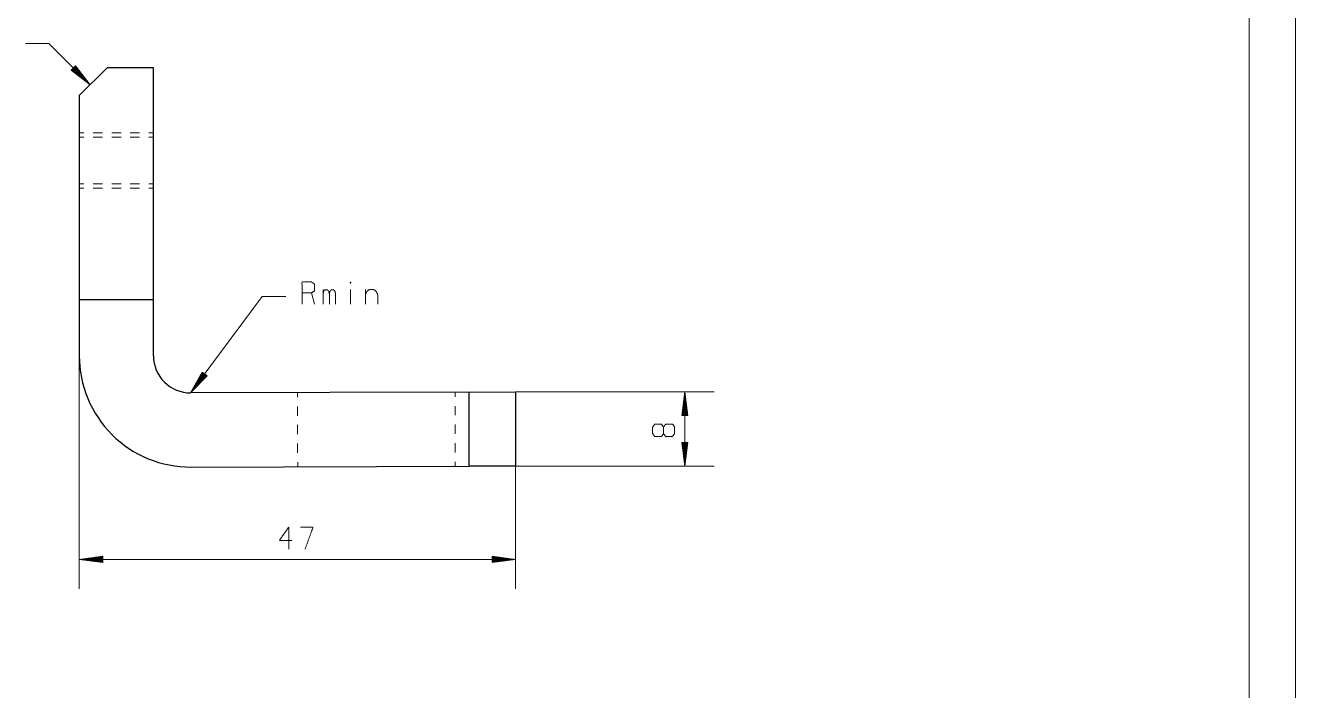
# Model space of a CAD drawing. Header units: millimetres. Extents: x 0 to 420, y 0 to 297.
# Drawn here: x 283 to 420, y 153.5 to 225.3 of the extents above; entities that cross this region are included whole.
import ezdxf

# ---------------------------------------------------------------- set-up
doc = ezdxf.new("R2010")
doc.units = ezdxf.units.MM
doc.layers.add('1', color=7, linetype='Continuous', true_color=0xffffff)

msp = doc.modelspace()

# ---------------------------------------------------------------- linework, layer by layer
at = {"layer": '1', "color": 132, "linetype": 'Continuous', "lineweight": 18}
for p, q in [((420, 0), (420, 297)), ((415, 5), (415, 292))]:
    msp.add_line(p, q, dxfattribs=at)
at = {"layer": '1', "color": 13, "linetype": 'Continuous', "lineweight": 18}
for p, q in [((285.57, 223.3), (283.03, 223.3)), ((285.57, 223.3), (290.01, 218.87)), ((288.45, 220.9), (287.97, 220.43)), ((288.09, 220.54), (288.93, 219.7)), ((288.12, 220.57), (289.24, 219.46)), ((288.16, 220.61), (289.54, 219.22)), ((288.19, 220.65), (289.85, 218.99)), ((288.23, 220.68), (289.89, 219.02)), ((288.26, 220.72), (289.65, 219.33)), ((288.3, 220.75), (289.41, 219.64)), ((288.34, 220.79), (289.18, 219.95)), ((288.37, 220.83), (288.94, 220.26)), ((288.41, 220.86), (288.7, 220.57)), ((288.44, 220.9), (288.47, 220.88)), ((288.44, 220.9), (288.47, 220.88)), ((290.01, 218.87), (288.45, 220.9)), ((287.97, 220.43), (290.01, 218.87)), ((287.98, 220.43), (288, 220.41)), ((287.98, 220.43), (288, 220.41)), ((288.01, 220.47), (288.31, 220.17)), ((288.05, 220.5), (288.62, 219.93)), ((308.56, 196.03), (300.85, 185.64)), ((311.1, 196.03), (308.56, 196.03)), ((288.84, 195.7), (288.84, 164.51)), ((302.09, 187.88), (300.85, 185.64)), ((302.34, 187.7), (300.94, 185.81)), ((302.38, 187.67), (300.98, 185.78)), ((302.3, 187.73), (301.13, 186.15)), ((302.26, 187.76), (301.32, 186.49)), ((302.22, 187.79), (301.51, 186.84)), ((302.18, 187.82), (301.7, 187.18)), ((302.14, 187.85), (301.89, 187.52)), ((302.1, 187.88), (302.08, 187.86)), ((302.1, 187.88), (302.08, 187.86)), ((302.63, 187.49), (302.09, 187.88)), ((300.85, 185.64), (302.63, 187.49)), ((302.42, 187.64), (301.26, 186.06)), ((302.46, 187.61), (301.53, 186.34)), ((302.51, 187.58), (301.8, 186.62)), ((302.55, 187.55), (302.07, 186.9)), ((302.59, 187.52), (302.34, 187.18)), ((302.63, 187.49), (302.61, 187.46)), ((302.63, 187.49), (302.61, 187.46)), ((335.89, 185.74), (357.31, 185.74)), ((354.14, 185.74), (353.8, 183.2)), ((354.06, 183.2), (354.06, 185.16)), ((354.11, 183.2), (354.11, 185.55)), ((354.47, 183.2), (354.14, 185.74)), ((354.14, 185.74), (354.14, 177.74)), ((354.16, 183.2), (354.16, 185.55)), ((354.21, 183.2), (354.21, 185.16)), ((353.86, 183.2), (353.86, 183.62)), ((353.91, 183.2), (353.91, 184)), ((353.96, 183.2), (353.96, 184.39)), ((354.01, 183.2), (354.01, 184.78)), ((354.26, 183.2), (354.26, 184.78)), ((354.31, 183.2), (354.31, 184.39)), ((354.36, 183.2), (354.36, 184)), ((354.41, 183.2), (354.41, 183.62)), ((353.8, 183.2), (354.47, 183.2)), ((353.81, 183.2), (353.81, 183.23)), ((353.81, 183.2), (353.81, 183.23)), ((354.47, 183.2), (354.47, 183.23)), ((354.47, 183.2), (354.47, 183.23)), ((353.8, 180.28), (354.14, 177.74)), ((354.47, 180.28), (353.8, 180.28)), ((353.81, 180.28), (353.81, 180.25)), ((353.81, 180.28), (353.81, 180.25)), ((353.86, 180.28), (353.86, 179.86)), ((353.91, 180.28), (353.91, 179.48)), ((353.96, 180.28), (353.96, 179.09)), ((354.01, 180.28), (354.01, 178.71)), ((354.06, 180.28), (354.06, 178.32)), ((354.11, 180.28), (354.11, 177.93)), ((354.14, 177.74), (354.47, 180.28)), ((354.16, 180.28), (354.16, 177.93)), ((354.21, 180.28), (354.21, 178.32)), ((354.26, 180.28), (354.26, 178.71)), ((354.31, 180.28), (354.31, 179.09)), ((354.36, 180.28), (354.36, 179.48)), ((354.41, 180.28), (354.41, 179.86)), ((354.47, 180.28), (354.47, 180.25)), ((354.47, 180.28), (354.47, 180.25)), ((335.89, 177.74), (335.89, 164.51)), ((335.89, 177.74), (357.31, 177.74)), ((291.38, 168.02), (288.84, 167.69)), ((288.84, 167.69), (291.38, 167.35)), ((335.89, 167.69), (288.84, 167.69)), ((291.38, 167.71), (289.03, 167.71)), ((291.38, 167.66), (289.03, 167.66)), ((291.38, 167.76), (289.42, 167.76)), ((291.38, 167.61), (289.42, 167.61)), ((291.38, 167.81), (289.8, 167.81)), ((291.38, 167.56), (289.8, 167.56)), ((291.38, 167.86), (290.19, 167.86)), ((291.38, 167.51), (290.19, 167.51)), ((291.38, 167.92), (290.57, 167.92)), ((291.38, 167.46), (290.57, 167.46)), ((291.38, 167.97), (290.96, 167.97)), ((291.38, 167.41), (290.96, 167.41)), ((291.38, 168.02), (291.35, 168.02)), ((291.38, 168.02), (291.35, 168.02)), ((291.38, 167.36), (291.35, 167.36)), ((291.38, 167.36), (291.35, 167.36)), ((291.38, 167.35), (291.38, 168.02)), ((333.35, 168.02), (333.38, 168.02)), ((333.35, 168.02), (333.38, 168.02)), ((333.35, 168.02), (333.35, 167.35)), ((335.89, 167.69), (333.35, 168.02)), ((333.35, 167.97), (333.77, 167.97)), ((333.35, 167.92), (334.15, 167.92)), ((333.35, 167.86), (334.54, 167.86)), ((333.35, 167.81), (334.92, 167.81)), ((333.35, 167.76), (335.31, 167.76)), ((333.35, 167.71), (335.69, 167.71)), ((333.35, 167.35), (335.89, 167.69)), ((333.35, 167.66), (335.69, 167.66)), ((333.35, 167.61), (335.31, 167.61)), ((333.35, 167.56), (334.92, 167.56)), ((333.35, 167.51), (334.54, 167.51)), ((333.35, 167.46), (334.15, 167.46)), ((333.35, 167.41), (333.77, 167.41)), ((333.35, 167.36), (333.38, 167.36)), ((333.35, 167.36), (333.38, 167.36))]:
    msp.add_line(p, q, dxfattribs=at)
at = {"layer": '1', "color": 30, "linetype": 'Continuous', "lineweight": 25}
for p, q in [((291.84, 220.7), (288.84, 217.7)), ((296.84, 220.7), (291.84, 220.7)), ((296.84, 195.7), (296.84, 220.7)), ((288.84, 217.7), (288.84, 195.7)), ((288.84, 195.7), (288.84, 189.64)), ((288.84, 195.7), (296.84, 195.7)), ((296.84, 189.64), (296.84, 195.7)), ((330.89, 185.73), (300.85, 185.64)), ((330.89, 185.73), (335.89, 185.74)), ((330.89, 177.73), (330.89, 185.73)), ((335.89, 185.74), (335.89, 177.74)), ((300.87, 177.64), (330.89, 177.73)), ((335.89, 177.74), (330.89, 177.73))]:
    msp.add_line(p, q, dxfattribs=at)
at = {"layer": '1', "color": 43, "linetype": 'Continuous', "lineweight": 18}
for p, q in [((289.34, 213.7), (288.84, 213.7)), ((289.34, 213.7), (288.84, 213.7)), ((289.34, 213.7), (288.84, 213.7)), ((291.34, 213.7), (290.34, 213.7)), ((291.34, 213.7), (290.34, 213.7)), ((291.34, 213.7), (290.34, 213.7)), ((293.34, 213.7), (292.34, 213.7)), ((293.34, 213.7), (292.34, 213.7)), ((293.34, 213.7), (292.34, 213.7)), ((295.34, 213.7), (294.34, 213.7)), ((295.34, 213.7), (294.34, 213.7)), ((295.34, 213.7), (294.34, 213.7)), ((296.84, 213.7), (296.34, 213.7)), ((296.84, 213.7), (296.34, 213.7)), ((296.84, 213.7), (296.34, 213.7)), ((289.34, 213.2), (288.84, 213.2)), ((291.34, 213.2), (290.34, 213.2)), ((293.34, 213.2), (292.34, 213.2)), ((295.34, 213.2), (294.34, 213.2)), ((296.84, 213.2), (296.34, 213.2)), ((288.84, 208.2), (289.34, 208.2)), ((290.34, 208.2), (291.34, 208.2)), ((292.34, 208.2), (293.34, 208.2)), ((294.34, 208.2), (295.34, 208.2)), ((296.34, 208.2), (296.84, 208.2)), ((289.34, 207.7), (288.84, 207.7)), ((289.34, 207.7), (288.84, 207.7)), ((289.34, 207.7), (288.84, 207.7)), ((291.34, 207.7), (290.34, 207.7)), ((291.34, 207.7), (290.34, 207.7)), ((291.34, 207.7), (290.34, 207.7)), ((293.34, 207.7), (292.34, 207.7)), ((293.34, 207.7), (292.34, 207.7)), ((293.34, 207.7), (292.34, 207.7)), ((295.34, 207.7), (294.34, 207.7)), ((295.34, 207.7), (294.34, 207.7)), ((295.34, 207.7), (294.34, 207.7)), ((296.84, 207.7), (296.34, 207.7)), ((296.84, 207.7), (296.34, 207.7)), ((296.84, 207.7), (296.34, 207.7)), ((312.37, 185.68), (312.37, 185.18)), ((329.37, 185.22), (329.37, 185.72)), ((312.37, 184.18), (312.37, 183.18)), ((329.37, 183.22), (329.37, 184.22)), ((312.38, 182.18), (312.38, 181.18)), ((329.38, 181.22), (329.37, 182.22)), ((312.38, 180.18), (312.38, 179.18)), ((329.38, 179.22), (329.38, 180.22)), ((312.39, 178.18), (312.39, 177.68)), ((329.39, 177.72), (329.39, 178.22))]:
    msp.add_line(p, q, dxfattribs=at)
at = {"layer": '1', "color": 95, "linetype": 'Continuous', "lineweight": 18}
for p, q in [((314.21, 195.22), (313.87, 196.42)), ((315.14, 195.22), (315.14, 196.8)), ((318.09, 196.8), (318.09, 195.22)), ((319.69, 196.8), (319.69, 195.22))]:
    msp.add_line(p, q, dxfattribs=at)
at = {"layer": '1', "color": 30, "linetype": 'Continuous', "lineweight": 25}
for radius in [12, 4]:
    msp.add_arc((300.84, 189.64), radius, 180, 270.1568, dxfattribs=at)
at = {"layer": '1', "color": 95, "linetype": 'Continuous', "lineweight": 18}
for points, knots in [([(312.86, 195.22), (312.86, 197.6), (313.87, 197.6), (314.21, 197.37), (314.21, 196.65), (313.87, 196.42), (312.86, 196.42)], [0, 0, 0.400953, 0.571034, 0.639278, 0.761674, 0.829918, 1, 1]), ([(318.09, 197.45), (318.12, 197.55), (318.09, 197.62), (318.05, 197.55), (318.09, 197.45)], [0, 0, 0.280642, 0.5, 0.719358, 1, 1]), ([(315.14, 196.32), (315.19, 196.6), (315.37, 196.77), (315.56, 196.77), (315.74, 196.6), (315.81, 196.32), (315.81, 195.22)], [0, 0, 0.118879, 0.224456, 0.306985, 0.412556, 0.533083, 1, 1]), ([(315.81, 196.32), (315.86, 196.6), (316.04, 196.77), (316.25, 196.77), (316.41, 196.6), (316.48, 196.32), (316.48, 195.22)], [0, 0, 0.118605, 0.223938, 0.313761, 0.413914, 0.53416, 1, 1]), ([(319.69, 196.2), (319.8, 196.5), (319.99, 196.72), (320.24, 196.8), (320.47, 196.8), (320.72, 196.72), (320.91, 196.5), (321.02, 196.2), (321.02, 195.22)], [0, 0, 0.10775, 0.208449, 0.296009, 0.373819, 0.46138, 0.562079, 0.669826, 1, 1]), ([(351.84, 181.26), (351.62, 180.94), (350.89, 180.94), (350.67, 181.26), (350.67, 181.95), (350.89, 182.28), (351.62, 182.28), (351.84, 181.95), (351.84, 181.26), (352.09, 180.92), (352.79, 180.92), (353.04, 181.26), (353.04, 181.95), (352.82, 182.28), (352.09, 182.28), (351.84, 181.95)], [0, 0, 0.047574, 0.136086, 0.183659, 0.267818, 0.317169, 0.405681, 0.455032, 0.539191, 0.590301, 0.67576, 0.72687, 0.811029, 0.860377, 0.948889, 1, 1]), ([(311.76, 169.73), (310.42, 169.73), (311.43, 171.15), (311.43, 168.78)], [0, 0, 0.245869, 0.565295, 1, 1]), ([(313.19, 168.78), (314.04, 171.15), (312.7, 171.15)], [0, 0, 0.65247, 1, 1])]:
    msp.add_open_spline(points, degree=1, knots=knots, dxfattribs=at)

doc.saveas('drawing.dxf')
